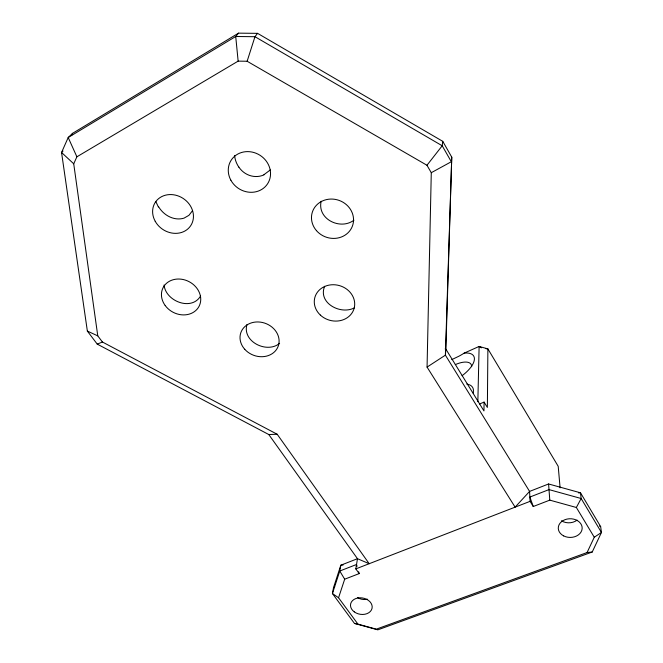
<?xml version="1.0" encoding="UTF-8"?>
<svg xmlns="http://www.w3.org/2000/svg" width="663" height="663" viewBox="0 0 663 663"><rect width="100%" height="100%" fill="white"/><g stroke="black" fill="none" stroke-linecap="round" stroke-linejoin="round"><path stroke-width="0.99" d="M479.581 404.007L484.081 402.085L483.957 410.944L445.859 349.119L451.76 157.164L442.76 141.343L257.567 33.349L238.531 33.15L72.557 133.338L68.198 137.514L61.551 152.49L87.359 331.094L97.237 344.122L268.78 434.53L357.481 558.702L369.192 563.707L277.192 434.257L102.425 342.017L97.768 335.859L87.359 331.094M592.216 552.014L587.078 552.544L376.302 629.162L357.945 624.123L338.553 597.769L344.685 579.197L359.189 573.603L355.807 568.895L357.481 558.702L340.823 565.216L333.522 587.642L332.428 593.526L354.481 623.444L377.819 629.85L592.216 552.014L601.449 532.472L600.653 526.613L580.506 492.808L548.583 483.973L529.588 491.407L515.118 507.145L427.063 367.095L431.281 172.695L426.964 165.261L247.133 61.253L238.141 61.129L76.883 156.808L73.726 163.794L97.768 335.859M477.849 401.712L479.117 346.442L487.885 348.879L558.205 466.304L560.102 487.827M451.76 157.164L445.395 355.161L529.588 491.407L530.068 501.352L533.259 506.507L549.793 500.134L576.362 507.485L594.272 537.237L587.078 552.544M442.76 141.343L442.213 145.769L426.964 165.261M321.165 201.212C316.939 219.18 340.484 230.5 353.934 220.174M247.133 61.253L254.965 36.705L257.567 33.349M246.926 324.621C242.02 341.694 267.065 353.934 279.604 343.335M324.655 286.275C317.627 302.966 340.658 315.174 354.349 307.872M71.728 135.202L72.557 133.338M200.591 295.988C191.566 311.428 165.543 301.184 164.084 284.999M192.568 210.627L188.938 215.326L184.016 218.144A22.749 19.401 54.5 0 1 158.656 206.839M576.362 507.485L581.161 498.51L580.506 492.808L578.567 492.94M238.531 33.15L235.721 36.49L68.198 137.514L76.883 156.808M270.313 169.919L263.882 174.742M63.018 151.056L61.551 152.49L73.726 163.794M594.272 537.237L601.449 532.472L581.161 498.51L548.997 489.609L529.861 497.059L533.259 506.507M427.063 367.095L445.395 355.161L445.859 349.119L445.163 348.904M333.522 587.642L334.699 586.937M431.281 172.695L451.312 161.731L442.213 145.769L254.965 36.705L235.721 36.49L238.141 61.129M451.801 359.611L458.912 356.213A38.736 12.506 -18.8 0 0 464.183 353.122L479.117 346.442L481.421 347.843M97.237 344.122L102.425 342.017M355.807 568.895L530.068 501.352M343.103 565.009L340.823 565.216L339.763 571.025L332.428 593.526L338.553 597.769M268.78 434.53L277.192 434.257M485.979 348.688L487.885 348.879L487.371 407.438L484.081 402.085M354.481 623.444L357.945 624.123M599.509 526.049L600.653 526.613M344.685 579.197L339.763 571.025L356.528 564.495L357.059 566.318M158.382 206.997L155.888 201.651M358.658 571.788L359.189 573.603M549.793 500.134L548.583 483.973M464.191 353.122A25.6 11.039 -31.4 0 1 462.078 375.714M367.559 599.219A10.749 8.171 10.3 0 1 357.597 597.645M577.108 520.107A11.735 9.241 -0.4 0 1 561.428 520.778M455.307 364.617A19.053 8.312 -31.3 0 1 471.658 366.672M263.949 174.883A20.586 19.65 55.2 0 1 238.887 167.126M238.846 167.151A23.644 22.575 57.4 0 1 234.603 155.573M466.81 384.109A26.86 12.191 -31.8 0 1 473.142 393.035M354.274 611.874A10.931 8.238 10.4 0 0 372.009 608.485A10.931 8.238 10.4 0 0 357.747 598.018A10.931 8.238 10.4 0 0 354.274 611.874M563.633 535.886A11.951 9.348 -0.1 0 0 582.147 528.635A11.951 9.348 -0.1 0 0 564.876 519.726A11.951 9.348 -0.1 0 0 563.633 535.886M230.873 180.203A21.688 19.757 32.9 0 0 267.479 183.949A21.688 19.757 32.9 0 0 249.868 151.728A21.688 19.757 32.9 0 0 230.873 180.203M316.458 230.633A21.224 19.484 19.5 0 0 352.31 226.373A21.224 19.484 19.5 0 0 328.757 199.207A21.224 19.484 19.5 0 0 316.458 230.633M320.362 315.082A20.387 18.009 15.6 0 0 354.083 308.527A20.387 18.009 15.6 0 0 329.022 285.123A20.387 18.009 15.6 0 0 320.362 315.082M244.755 349.293A19.882 17.014 20.5 0 0 278.021 346.708A19.882 17.014 20.5 0 0 255.91 322.011A19.882 17.014 20.5 0 0 244.755 349.293M165.186 305.519A20.255 17.263 27.6 0 0 199.041 306.356A20.255 17.263 27.6 0 0 179.051 279.024A20.255 17.263 27.6 0 0 165.186 305.519M155.225 221.301A21.208 18.539 33.7 0 0 190.604 225.834A21.208 18.539 33.7 0 0 173.267 194.74A21.208 18.539 33.7 0 0 155.225 221.301"/></g></svg>
